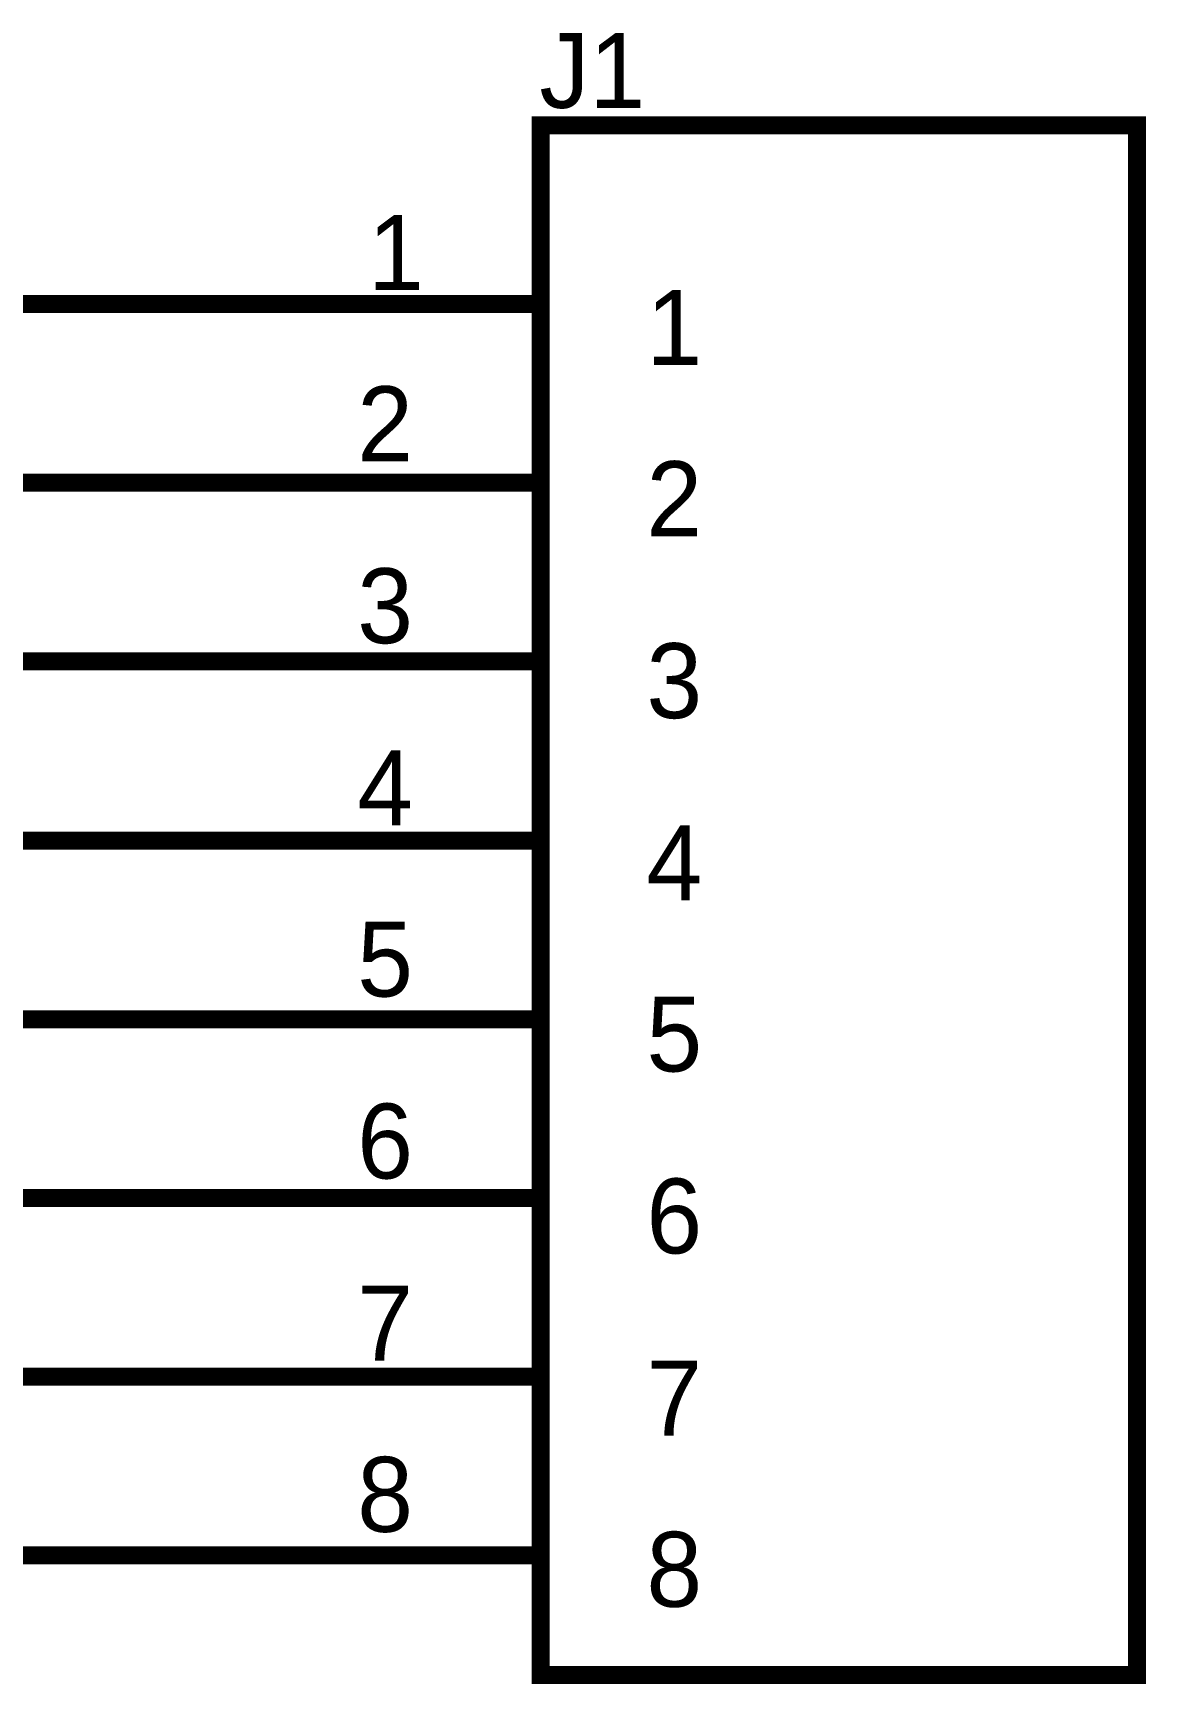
# Model space of a CAD drawing. Header units: inches. Extents: x 0 to 22.3, y 0 to 15.7.
# Drawn here: x 6.83 to 7.565, y 7.297 to 8.387 of the extents above; entities that cross this region are included whole.
import ezdxf

# ---------------------------------------------------------------- set-up
doc = ezdxf.new("R2010")
doc.units = ezdxf.units.IN
doc.header["$MEASUREMENT"] = 0
doc.layers.add('Sheet', color=255, linetype='Continuous')

msp = doc.modelspace()

# ---------------------------------------------------------------- linework, layer by layer
at = {"layer": 'Sheet'}
for points in [[(7.1655, 8.3265, 0.0118, 0.0118, 0), (7.5593, 8.3265, 0.0118, 0.0118, 0), (7.5593, 7.3028, 0.0118, 0.0118, 0), (7.1655, 7.3028, 0.0118, 0.0118, 0), (7.1655, 8.3265, 0.0118, 0.0118, 0)], [(7.1655, 8.3265, 0.0039, 0.0039, 0), (7.1655, 7.3028, 0.0039, 0.0039, 0), (7.5593, 7.3028, 0.0039, 0.0039, 0), (7.5593, 8.3265, 0.0039, 0.0039, 0), (7.1655, 8.3265, 0.0039, 0.0039, 0), (7.1655, 8.3265, 0.0039, 0.0039, 0)]]:
    msp.add_lwpolyline(points, format="xyseb", close=True, dxfattribs=at)
for points in [[(6.8901, 8.2085, 0.0118, 0.0118, 0), (6.4962, 8.2085, 0.0118, 0.0118, 0)], [(7.1655, 8.2085, 0.0118, 0.0118, 0), (6.8901, 8.2085, 0.0118, 0.0118, 0)], [(6.8901, 8.0905, 0.0118, 0.0118, 0), (6.4962, 8.0905, 0.0118, 0.0118, 0)], [(7.1655, 8.0905, 0.0118, 0.0118, 0), (6.8901, 8.0905, 0.0118, 0.0118, 0)], [(6.8901, 7.9724, 0.0118, 0.0118, 0), (6.4962, 7.9724, 0.0118, 0.0118, 0)], [(7.1655, 7.9724, 0.0118, 0.0118, 0), (6.8901, 7.9724, 0.0118, 0.0118, 0)], [(6.8901, 7.854, 0.0118, 0.0118, 0), (6.4962, 7.854, 0.0118, 0.0118, 0)], [(7.1655, 7.854, 0.0118, 0.0118, 0), (6.8901, 7.854, 0.0118, 0.0118, 0)], [(6.8901, 7.736, 0.0118, 0.0118, 0), (6.3976, 7.736, 0.0118, 0.0118, 0), (6.2009, 7.736, 0.0118, 0.0118, 0)], [(6.3976, 7.736, 0.0118, 0.0118, 0), (6.3976, 7.3819, 0.0118, 0.0118, 0), (6.8901, 7.3819, 0.0118, 0.0118, 0)], [(7.1655, 7.736, 0.0118, 0.0118, 0), (6.8901, 7.736, 0.0118, 0.0118, 0)], [(6.8901, 7.6179, 0.0118, 0.0118, 0), (6.2009, 7.6179, 0.0118, 0.0118, 0), (6.2009, 7.4999, 0.0118, 0.0118, 0)], [(7.1655, 7.6179, 0.0118, 0.0118, 0), (6.8901, 7.6179, 0.0118, 0.0118, 0)], [(6.8901, 7.4999, 0.0118, 0.0118, 0), (6.2009, 7.4999, 0.0118, 0.0118, 0), (6.2009, 7.48, 0.0118, 0.0118, 0)], [(7.1655, 7.4999, 0.0118, 0.0118, 0), (6.8901, 7.4999, 0.0118, 0.0118, 0)], [(7.1655, 7.3819, 0.0118, 0.0118, 0), (6.8901, 7.3819, 0.0118, 0.0118, 0)]]:
    msp.add_lwpolyline(points, format="xyseb", dxfattribs=at)

# ---------------------------------------------------------------- texts
for s, p in [('J1', (7.1646, 8.338)), ('1', (7.0514, 8.2177)), ('1', (7.2353, 8.1682)), ('2', (7.0443, 8.1046)), ('2', (7.2353, 8.0551)), ('3', (7.0443, 7.9844)), ('3', (7.2353, 7.9349)), ('4', (7.0443, 7.8641)), ('4', (7.2353, 7.8146)), ('5', (7.0443, 7.751)), ('5', (7.2353, 7.7015)), ('6', (7.0443, 7.6308)), ('6', (7.2353, 7.5813)), ('7', (7.0443, 7.5105)), ('7', (7.2353, 7.461)), ('8', (7.0443, 7.3974)), ('8', (7.2353, 7.3479))]:
    msp.add_text(s, height=0.0495, dxfattribs=at).set_placement(p)

doc.saveas('drawing.dxf')
